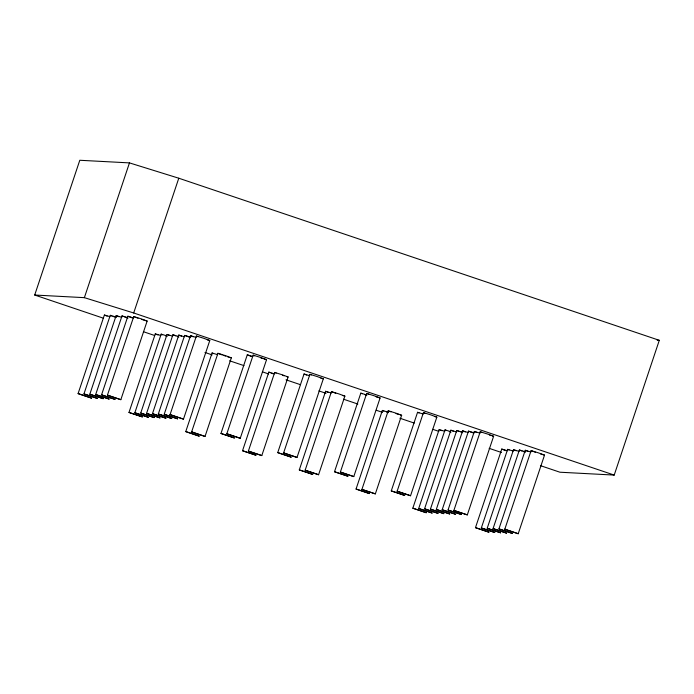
<?xml version="1.0" encoding="UTF-8"?>
<svg xmlns="http://www.w3.org/2000/svg" width="694" height="694" viewBox="0 0 694 694"><rect width="100%" height="100%" fill="white"/><g stroke="black" fill="none" stroke-linecap="round" stroke-linejoin="round"><path stroke-width="1.04" d="M103.432 318.216L34.7 295.028L79.793 160.271L129.466 162.89L178.783 178.219L659.3 340.32L614.207 475.078L559.919 472.215L540.426 465.639M34.7 295.028L84.373 297.657L129.466 162.89M78.092 393.602L91.495 398.122L78.092 393.602L104.395 314.989L110.034 316.707M83.957 393.914L97.368 398.434L83.957 393.914L110.259 315.302L115.898 317.011M89.821 394.218L103.189 398.677L89.821 394.218L116.124 315.614L121.762 317.323M95.694 394.53L109.105 399.059L95.694 394.53L121.997 315.917L127.635 317.635M101.558 394.843L114.97 399.362L101.558 394.843L127.861 316.23L133.5 317.939M84.373 297.657L133.69 312.977L178.783 178.219M107.431 395.155L133.734 316.542L141.134 318.841L147.145 321.062L120.843 399.675L107.431 395.155L120.843 399.675M128.989 412.444L142.348 416.903L128.989 412.444L155.291 333.831L160.93 335.54M134.853 412.757L148.264 417.276L134.853 412.757L161.155 334.144L166.794 335.853M140.726 413.06L154.137 417.588L140.726 413.06L167.028 334.456L172.667 336.165M146.59 413.372L160.002 417.892L146.59 413.372L172.893 334.76L178.532 336.477M152.463 413.685L165.875 418.204L152.463 413.685L178.766 335.072L184.404 336.781M158.327 413.988L171.739 418.517L158.327 413.988L184.63 335.384L190.269 337.093M164.2 414.301L177.603 418.829L164.2 414.301L190.503 335.688L196.142 337.405M170.065 414.613L196.367 336L203.767 338.299L209.779 340.528L183.476 419.133L170.065 414.613L183.476 419.133M185.758 431.59L199.169 436.118L185.758 431.59L212.06 352.986L217.699 354.695M191.622 431.902L217.925 353.289L225.324 355.588L231.336 357.818L205.034 436.431L191.622 431.902L205.034 436.431M220.97 433.455L234.372 437.975L220.97 433.455L247.272 354.842L252.911 356.551M226.834 433.759L253.137 355.154L260.536 357.453L266.548 359.674L240.245 438.287L226.834 433.759L240.245 438.287M242.527 450.744L255.886 455.203L242.527 450.744L268.83 372.131L274.468 373.849M248.391 451.057L274.694 372.444L282.094 374.743L288.105 376.963L261.803 455.576L248.443 451.126L261.803 455.576M277.73 452.601L291.142 457.129L277.73 452.601L304.033 373.997L309.671 375.706M283.603 452.913L309.906 374.3L317.305 376.599L323.317 378.829L297.015 457.433L283.603 452.913L297.015 457.433M299.296 469.899L312.699 474.418L299.296 469.899L325.599 391.286L331.238 392.995M305.16 470.202L331.463 391.598L338.863 393.897L344.875 396.118L318.572 474.731L305.16 470.202L318.572 474.731M334.499 471.755L347.859 476.214L334.499 471.755L360.802 393.142L366.441 394.851M340.372 472.067L366.675 393.455L374.075 395.754L380.086 397.974L353.784 476.587L340.372 472.067L353.784 476.587M356.057 489.044L369.468 493.573L356.057 489.044L382.359 410.432L387.998 412.149M361.93 489.357L388.232 410.744L395.632 413.043L401.644 415.272L375.341 493.876L361.982 489.426L375.341 493.876M391.269 490.901L404.68 495.429L391.269 490.901L417.571 412.297L423.21 414.006M397.142 491.213L423.444 412.6L430.835 414.899L436.847 417.129L410.544 495.742L397.142 491.213L410.544 495.742M412.826 508.199L426.237 512.719L412.826 508.199L439.129 429.586L444.767 431.295M418.699 508.502L432.11 513.031L418.699 508.502L445.001 429.898L450.64 431.607M424.563 508.815L437.975 513.343L424.563 508.815L450.866 430.202L456.505 431.92M430.436 509.127L443.839 513.647L430.436 509.127L456.739 430.514L462.377 432.223M436.3 509.439L449.712 513.959L436.3 509.439L462.603 430.827L468.242 432.536M442.173 509.743L455.576 514.271L442.173 509.743L468.476 431.139L474.115 432.848M448.038 510.055L461.397 514.514L448.038 510.055L474.34 431.442L479.979 433.16M453.902 510.368L480.213 431.755L487.604 434.054L493.616 436.274L467.314 514.887L453.954 510.428L467.314 514.887M475.468 527.657L488.871 532.177L475.468 527.657L501.771 449.044L507.409 450.762M481.332 527.969L494.744 532.489L481.332 527.969L507.635 449.356L513.274 451.065M487.205 528.273L500.608 532.801L487.205 528.273L513.508 449.669L519.147 451.378M493.07 528.585L506.481 533.113L493.07 528.585L519.372 449.972L525.011 451.69M498.934 528.897L512.346 533.417L498.934 528.897L525.237 450.285L530.884 451.994M504.807 529.21L531.11 450.597L538.509 452.896L544.521 455.117L518.218 533.729L504.807 529.21L518.218 533.729M657.175 340.207L659.3 340.32M147.145 321.062L141.507 319.353M209.779 340.528L207.324 339.834M266.548 359.674L264.093 358.989M231.336 357.818L230.096 357.497M323.317 378.829L320.862 378.135M288.105 376.963L286.856 376.642M380.086 397.974L376.131 396.812M344.875 396.118L342.42 395.433M436.847 417.129L434.401 416.435M401.644 415.272L400.395 414.951M493.616 436.274L492.376 435.953M544.521 455.117L540.565 453.954M489.669 435.112L491.161 435.589M227.38 356.655L228.881 357.132M399.189 414.578L396.005 413.555M260.909 357.965L262.592 358.512M282.467 375.254L284.15 375.801M223.936 355.519L225.697 356.109M133.69 312.977L614.207 475.078M143.432 331.715L154.719 335.523M204.982 352.474L212.164 354.903M229.601 360.785L243.967 365.625M262.427 371.854L268.587 373.936M286.023 379.818L300.389 384.658M318.85 390.887L326.033 393.316M343.469 399.197L357.835 404.038M376.295 410.267L382.455 412.349M399.891 418.23L414.249 423.071M432.718 429.3L438.868 431.382M489.14 448.333L501.45 452.488M365.105 394.782L366.814 395.372M190.642 337.605L184.682 335.445M523.675 451.621L525.384 452.202M128.008 318.147L124.747 317.019M461.033 432.154L462.751 432.744M177.196 336.399L178.905 336.989M116.271 317.522L113.009 316.403M449.296 431.538L451.013 432.119M165.458 335.783L167.167 336.364M386.662 412.08L388.371 412.661M533.86 451.699L535.412 452.236M472.77 432.778L468.476 431.139M251.566 356.482L247.272 354.842M136.484 317.644L138.028 318.182M132.164 317.869L127.861 316.23M506.065 450.684L503.245 449.686M334.213 392.691L335.766 393.238M222.227 354.938L219.399 353.931M271.58 373.233L273.124 373.771M477.09 432.544L474.34 431.442M527.995 451.386L525.237 450.285M369.425 394.548L366.675 393.455M522.122 451.074L519.424 450.042M465.353 431.928L462.603 430.827M306.791 375.09L304.033 373.997M514.974 450.302L516.258 450.762M459.489 431.616L456.739 430.514M193.253 336.79L190.546 335.757M452.341 430.844L453.616 431.304M389.707 411.386L390.982 411.846M181.516 336.174L178.766 335.072M440.603 430.219L441.887 430.688M175.651 335.861L172.893 334.76M328.349 392.388L325.599 391.286M118.882 316.707L116.176 315.675M168.503 335.089L169.778 335.549M105.861 315.631L107.145 316.091M156.766 334.473L158.041 334.933M532.584 451.23L531.11 450.597M481.679 432.388L480.213 431.755M424.919 413.242L423.444 412.6M419.046 412.93L417.571 412.297M362.277 393.776L360.802 393.142M509.11 449.99L507.635 449.356M311.38 374.942L309.958 374.37M254.611 355.788L253.137 355.154M446.476 430.532L445.001 429.898M197.842 336.633L196.419 336.07M383.834 411.074L382.359 410.432M332.938 392.231L331.463 391.598M135.209 317.175L133.734 316.542M276.169 373.077L274.694 372.444M123.471 316.559L121.997 315.917M270.304 372.773L268.83 372.131M213.535 353.619L212.06 352.986M162.63 334.777L161.155 334.144M111.734 315.935L110.311 315.371M514.054 449.946L513.508 449.669M502.317 449.33L501.771 449.044M451.421 430.488L450.866 430.202M439.181 429.655L439.684 429.872M388.787 411.03L388.232 410.744M218.48 353.576L217.925 353.289M167.575 334.734L167.028 334.456M155.846 334.118L155.291 333.831M104.438 315.059L104.941 315.276"/></g></svg>
